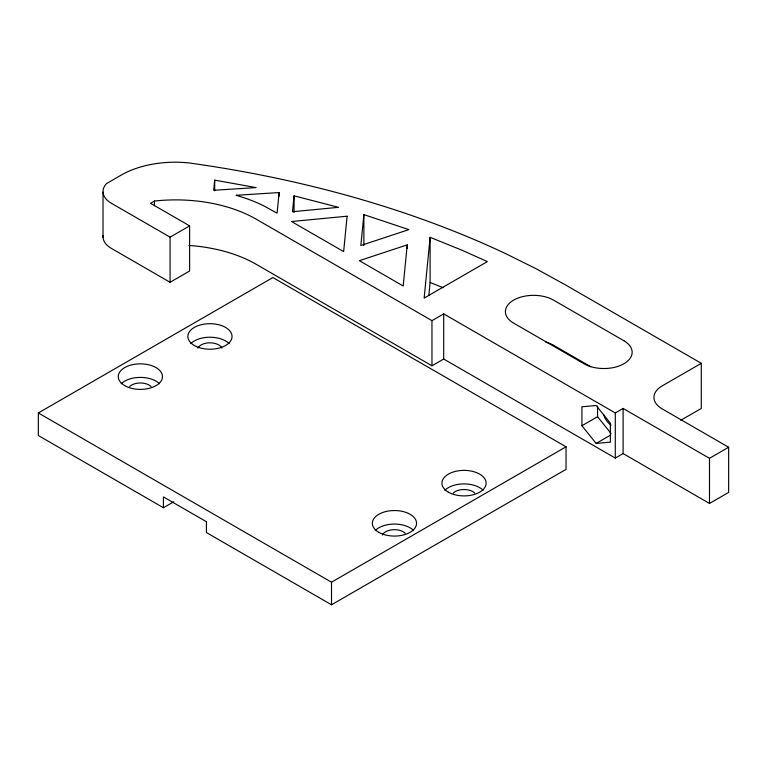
<?xml version="1.0" encoding="UTF-8"?>
<svg xmlns="http://www.w3.org/2000/svg" width="767" height="767" viewBox="0 0 767 767"><rect width="100%" height="100%" fill="white"/><g stroke="black" fill="none" stroke-linecap="round" stroke-linejoin="round"><path stroke-width="1.15" d="M214.693 180.12L213.696 190.283L256.082 187.599L214.693 180.12L214.693 190.81M279.121 192.565L277.098 213.188L263.627 205.757A135.759 78.378 0 0 0 236.092 195.288L279.121 192.565L279.121 196.131M294.049 195.825L292.486 211.721L338.487 207.33L294.049 195.825L294.049 212.449M363.874 214.607L360.845 245.478L408.888 229.621L363.874 214.607L363.874 245.498M407.229 244.874L403.193 285.986L359.359 260.675L407.229 244.874L407.229 248.441M430.114 237.319L424.151 298.085L487.352 261.595L461.676 250.08L430.114 237.319L430.114 282.457L428.83 295.563M188.864 245.459A113.631 65.607 0 0 1 256.073 264.241L431.965 365.792L443.7 359.023L615.297 458.091L623.111 453.575L709.494 503.449L728.65 492.395L728.65 447.257L709.494 458.311L623.111 408.437L615.297 412.953L443.7 313.885L431.965 320.654L256.073 219.103A113.631 65.607 0 0 0 154.445 201.05L150.533 203.303L189.622 225.872L189.622 271.01L170.082 282.294L111.445 248.441A28.791 16.625 0 0 1 103.085 235.479M680.712 420.316L701.287 408.447L701.287 363.309L564.867 284.547L536.152 268.776L506.105 253.848A794.478 458.685 0 0 0 189.286 162.978A76.211 43.997 0 0 0 121.215 175.097L106.555 183.553A28.791 16.625 0 0 0 111.445 203.303L170.082 237.156L189.622 225.872M163.429 507.735L38.35 435.522L38.35 412.953L272.879 277.549L566.046 446.806L566.046 469.375L331.517 604.779L206.428 532.566L206.428 521.733L163.429 496.911L163.429 507.735L173.773 501.771M581.923 425.733L581.923 406.778L596.141 405.503L610.359 423.192L610.359 442.156L596.141 443.422L581.923 425.733L597.56 416.711L597.56 406.04M701.287 363.309L662.199 385.878A28.197 16.28 0 0 0 662.199 408.897L728.65 447.257M38.35 412.953L331.517 582.211L566.046 446.806M596.141 443.422L610.8 434.956M430.114 282.457L443.173 287.74M590.782 366.76L553.534 345.255A28.197 16.28 0 0 0 545.519 342.015M597.56 416.711L611.031 433.46M709.494 458.311L709.494 503.449M623.111 408.437L623.111 453.575M615.297 412.953L615.297 458.091M443.7 313.885L443.7 359.023M431.965 320.654L431.965 365.792M331.517 582.211L331.517 604.779M170.082 237.156L170.082 282.294M154.445 201.05L154.445 205.796M103.027 192.124L103.027 237.262M129.604 386.568A12.435 7.181 0 0 1 151.137 386.568M453.249 493.095A12.435 7.181 0 0 1 474.792 493.095M382.426 534.992A12.435 7.181 0 0 1 392.819 529.729A12.435 7.181 0 0 1 405.216 533.257M197.934 348.132A12.435 7.181 0 0 1 209.947 342.811A12.435 7.181 0 0 1 221.96 348.132M121.224 383.778A22.109 12.771 0 0 1 159.517 383.778M444.87 490.295A22.109 12.771 0 0 1 483.172 490.295M375.293 530.467A22.109 12.771 0 0 1 413.595 530.467M190.801 343.606A22.109 12.771 0 0 1 229.093 343.606M611.098 425.177A12.435 7.181 60 0 1 603.543 414.247M347.106 216.208L343.635 251.605L291.527 221.519L347.106 216.208M623.897 340.74L553.534 300.118A28.197 16.28 0 0 0 513.66 300.118A28.197 16.28 0 0 0 513.66 323.137L584.023 363.759A28.197 16.28 0 0 0 623.897 363.759A28.197 16.28 0 0 0 623.897 340.74M194.31 345.476A22.109 12.771 0 0 0 231.308 339.752A22.109 12.771 0 0 0 204.223 324.125A22.109 12.771 0 0 0 194.31 345.476M124.733 385.648A22.109 12.771 0 0 0 161.732 379.924A22.109 12.771 0 0 0 134.647 364.287A22.109 12.771 0 0 0 124.733 385.648M448.388 492.165A22.109 12.771 0 0 0 485.377 486.441A22.109 12.771 0 0 0 458.302 470.813A22.109 12.771 0 0 0 448.388 492.165M378.812 532.336A22.109 12.771 0 0 0 415.8 526.613A22.109 12.771 0 0 0 388.725 510.975A22.109 12.771 0 0 0 378.812 532.336"/></g></svg>
